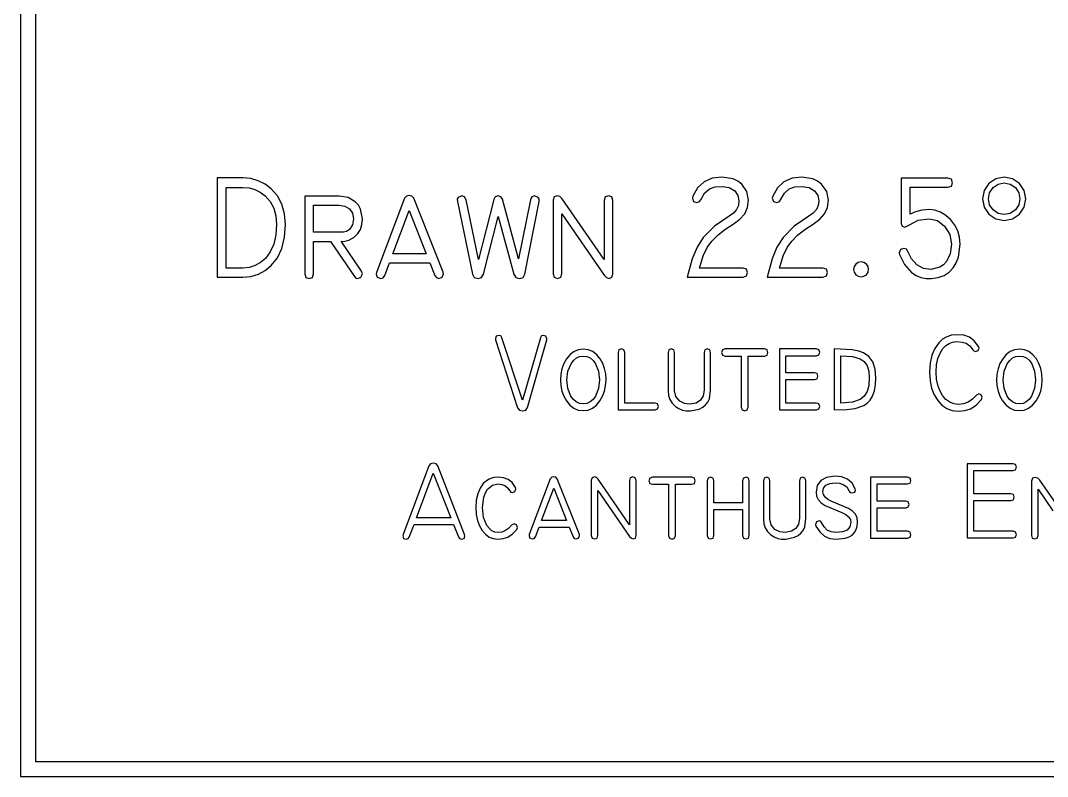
# Model space of a CAD drawing. Extents: x -1563 to 1637, y -685 to 815.
# Drawn here: x -1563 to -783, y -685 to -110 of the extents above; entities that cross this region are included whole.
import ezdxf

# ---------------------------------------------------------------- set-up
doc = ezdxf.new("R2010")
doc.units = 0
doc.header["$MEASUREMENT"] = 0
doc.layers.get('0').update_dxf_attribs({"linetype": 'CONTINUOUS'})

msp = doc.modelspace()

# ---------------------------------------------------------------- linework, layer by layer
at = {"color": 40}
for p, q in [((-1563.2, 815.2), (-1563.2, -684.8)), ((-1551.83, 803.84), (-1551.83, -673.43)), ((-1551.83, -673.43), (-74.56, -673.43)), ((-1563.2, -684.8), (-63.2, -684.8))]:
    msp.add_line(p, q, dxfattribs=at)
at = {"color": 22}
for p, q in [((-1394.26, -229.79), (-1413.61, -229.79)), ((-1413.61, -229.79), (-1413.61, -305.13)), ((-1388.19, -230.3), (-1394.26, -229.79)), ((-1382.56, -231.85), (-1388.19, -230.3)), ((-1377.35, -234.42), (-1382.56, -231.85)), ((-1043.57, -232.78), (-1048.45, -237.34)), ((-1037.44, -230.05), (-1043.57, -232.78)), ((-1030.05, -229.14), (-1037.44, -230.05)), ((-1021.54, -230.47), (-1030.05, -229.14)), ((-1018, -232.14), (-1021.54, -230.47)), ((-1014.93, -234.48), (-1018, -232.14)), ((-982.84, -232.78), (-987.72, -237.34)), ((-976.71, -230.05), (-982.84, -232.78)), ((-969.32, -229.14), (-976.71, -230.05)), ((-960.82, -230.47), (-969.32, -229.14)), ((-957.27, -232.14), (-960.82, -230.47)), ((-954.2, -234.48), (-957.27, -232.14)), ((-858.21, -229.9), (-893.67, -229.9)), ((-893.67, -229.9), (-893.67, -264.3)), ((-855.54, -230.76), (-858.21, -229.9)), ((-854.65, -233.35), (-855.54, -230.76)), ((-855.54, -235.93), (-854.65, -233.35)), ((-827.02, -233.98), (-830.65, -239.3)), ((-821.7, -230.35), (-827.02, -233.98)), ((-815.4, -229.14), (-821.7, -230.35)), ((-820.03, -234.47), (-815.4, -233.59)), ((-809.1, -230.35), (-815.4, -229.14)), ((-815.4, -233.59), (-810.77, -234.47)), ((-803.78, -233.98), (-809.1, -230.35)), ((-800.15, -239.3), (-803.78, -233.98)), ((-1406.82, -298.23), (-1406.82, -236.91)), ((-1406.82, -236.91), (-1394.26, -236.91)), ((-1394.26, -236.91), (-1389.48, -237.32)), ((-1389.48, -237.32), (-1385.03, -238.55)), ((-1385.03, -238.55), (-1380.92, -240.6)), ((-1380.92, -240.6), (-1377.14, -243.47)), ((-1372.58, -238.02), (-1377.35, -234.42)), ((-1367.86, -243.39), (-1372.58, -238.02)), ((-1048.45, -237.34), (-1052.08, -243.72)), ((-1046.07, -246.39), (-1043.2, -241.29)), ((-1043.2, -241.29), (-1039.5, -238.04)), ((-1039.5, -238.04), (-1035.25, -236.62)), ((-1035.25, -236.62), (-1029.6, -236.14)), ((-1029.6, -236.14), (-1024.37, -236.98)), ((-1024.37, -236.98), (-1020.26, -239.48)), ((-1020.26, -239.48), (-1017.84, -243.04)), ((-1011, -239.99), (-1014.93, -234.48)), ((-1009.7, -246.72), (-1011, -239.99)), ((-987.72, -237.34), (-991.35, -243.72)), ((-985.34, -246.39), (-982.48, -241.29)), ((-982.48, -241.29), (-978.78, -238.04)), ((-978.78, -238.04), (-974.52, -236.62)), ((-974.52, -236.62), (-968.87, -236.14)), ((-968.87, -236.14), (-963.65, -236.98)), ((-963.65, -236.98), (-959.53, -239.48)), ((-959.53, -239.48), (-957.11, -243.04)), ((-950.28, -239.99), (-954.2, -234.48)), ((-948.97, -246.72), (-950.28, -239.99)), ((-886.88, -257.29), (-886.88, -236.8)), ((-886.88, -236.8), (-858.2, -236.8)), ((-858.2, -236.8), (-855.54, -235.93)), ((-830.65, -239.3), (-831.86, -245.6)), ((-827.41, -245.6), (-826.53, -240.97)), ((-826.53, -240.97), (-823.9, -237.09)), ((-823.9, -237.09), (-820.03, -234.47)), ((-810.77, -234.47), (-806.9, -237.09)), ((-806.9, -237.09), (-804.27, -240.97)), ((-804.27, -240.97), (-803.4, -245.6)), ((-798.94, -245.6), (-800.15, -239.3)), ((-1377.14, -243.47), (-1373.39, -247.79)), ((-1373.39, -247.79), (-1370.72, -252.85)), ((-1364.49, -249.71), (-1367.86, -243.39)), ((-1362.46, -256.97), (-1364.49, -249.71)), ((-1320.92, -243.59), (-1347.07, -243.59)), ((-1347.07, -243.59), (-1347.07, -302.66)), ((-1314.19, -244.67), (-1320.92, -243.59)), ((-1308.68, -247.93), (-1314.19, -244.67)), ((-1306.35, -250.53), (-1308.68, -247.93)), ((-1271.28, -245.17), (-1292.64, -301.57)), ((-1269.67, -243.57), (-1271.28, -245.17)), ((-1267.72, -243.04), (-1269.67, -243.57)), ((-1265.77, -243.57), (-1267.72, -243.04)), ((-1264.16, -245.16), (-1265.77, -243.57)), ((-1241.8, -301.46), (-1264.16, -245.16)), ((-1230.48, -244.65), (-1231.17, -246.01)), ((-1231.17, -246.01), (-1231.1, -247.72)), ((-1231.1, -247.72), (-1219.64, -302.9)), ((-1227.75, -243.48), (-1230.48, -244.65)), ((-1225.61, -244.18), (-1227.75, -243.48)), ((-1224.52, -246.28), (-1225.61, -244.18)), ((-1215.08, -291.76), (-1224.52, -246.28)), ((-1203.51, -246.17), (-1215.08, -291.76)), ((-1202.31, -244.15), (-1203.51, -246.17)), ((-1200.06, -243.48), (-1202.31, -244.15)), ((-1197.98, -244.06), (-1200.06, -243.48)), ((-1196.84, -245.82), (-1197.98, -244.06)), ((-1184.51, -291.36), (-1196.84, -245.82)), ((-1175.6, -246.28), (-1184.51, -291.36)), ((-1179.7, -303.01), (-1168.91, -247.72)), ((-1174.52, -244.18), (-1175.6, -246.28)), ((-1172.37, -243.48), (-1174.52, -244.18)), ((-1169.64, -244.63), (-1172.37, -243.48)), ((-1168.93, -245.97), (-1169.64, -244.63)), ((-1168.91, -247.72), (-1168.93, -245.97)), ((-1157.53, -244.09), (-1158.31, -246.59)), ((-1158.31, -246.59), (-1158.31, -302.56)), ((-1155.2, -243.26), (-1157.53, -244.09)), ((-1153.14, -243.84), (-1155.2, -243.26)), ((-1151.42, -245.6), (-1153.14, -243.84)), ((-1119.58, -291.67), (-1151.42, -245.6)), ((-1118.75, -244.15), (-1119.58, -246.84)), ((-1119.58, -246.84), (-1119.58, -291.67)), ((-1116.24, -243.26), (-1118.75, -244.15)), ((-1113.74, -244.15), (-1116.24, -243.26)), ((-1112.9, -246.83), (-1113.74, -244.15)), ((-1112.9, -302.65), (-1112.9, -246.83)), ((-1052.08, -243.72), (-1052.41, -245.16)), ((-1052.41, -245.16), (-1051.55, -247.67)), ((-1051.55, -247.67), (-1048.96, -248.5)), ((-1048.96, -248.5), (-1047.24, -247.97)), ((-1047.24, -247.97), (-1046.07, -246.39)), ((-1017.84, -243.04), (-1017.03, -247.27)), ((-1017.03, -247.27), (-1017.5, -250.75)), ((-1010.43, -252.15), (-1009.7, -246.72)), ((-991.35, -243.72), (-991.68, -245.16)), ((-991.68, -245.16), (-990.82, -247.67)), ((-990.82, -247.67), (-988.23, -248.5)), ((-988.23, -248.5), (-986.51, -247.97)), ((-986.51, -247.97), (-985.34, -246.39)), ((-957.11, -243.04), (-956.3, -247.27)), ((-956.3, -247.27), (-956.78, -250.75)), ((-949.7, -252.15), (-948.97, -246.72)), ((-831.86, -245.6), (-830.65, -251.89)), ((-826.53, -250.22), (-827.41, -245.6)), ((-803.4, -245.6), (-804.27, -250.22)), ((-800.14, -251.89), (-798.94, -245.6)), ((-1370.72, -252.85), (-1369.11, -258.64)), ((-1361.79, -265.18), (-1362.46, -256.97)), ((-1340.39, -271.07), (-1340.39, -250.48)), ((-1340.39, -250.48), (-1320.92, -250.48)), ((-1320.92, -250.48), (-1316.71, -251.15)), ((-1316.71, -251.15), (-1313.19, -253.16)), ((-1313.19, -253.16), (-1310.82, -256.41)), ((-1310.82, -256.41), (-1310.02, -260.83)), ((-1304.68, -253.55), (-1306.35, -250.53)), ((-1303.34, -260.83), (-1304.68, -253.55)), ((-1280.18, -287.53), (-1267.65, -254.46)), ((-1267.65, -254.46), (-1254.75, -287.53)), ((-1151.63, -302.56), (-1151.63, -257.05)), ((-1151.63, -257.05), (-1119.48, -303.56)), ((-1021.29, -256.53), (-1024.6, -258.84)), ((-1018.92, -253.84), (-1021.29, -256.53)), ((-1017.5, -250.75), (-1018.92, -253.84)), ((-1016.27, -261.22), (-1012.62, -256.98)), ((-1012.62, -256.98), (-1010.43, -252.15)), ((-960.56, -256.53), (-963.87, -258.84)), ((-958.19, -253.84), (-960.56, -256.53)), ((-956.78, -250.75), (-958.19, -253.84)), ((-955.54, -261.22), (-951.89, -256.98)), ((-951.89, -256.98), (-949.7, -252.15)), ((-882.77, -255.41), (-886.88, -257.29)), ((-878.1, -254.24), (-882.77, -255.41)), ((-872.54, -253.85), (-878.1, -254.24)), ((-868.05, -254.34), (-872.54, -253.85)), ((-863.81, -255.78), (-868.05, -254.34)), ((-859.83, -258.2), (-863.81, -255.78)), ((-830.65, -251.89), (-827.02, -257.22)), ((-827.02, -257.22), (-821.7, -260.85)), ((-823.9, -254.1), (-826.53, -250.22)), ((-820.03, -256.73), (-823.9, -254.1)), ((-815.4, -257.6), (-820.03, -256.73)), ((-810.77, -256.73), (-815.4, -257.6)), ((-806.9, -254.1), (-810.77, -256.73)), ((-809.03, -260.85), (-803.72, -257.22)), ((-804.27, -250.22), (-806.9, -254.1)), ((-803.72, -257.22), (-800.14, -251.89)), ((-1369.11, -258.64), (-1368.58, -265.18)), ((-1368.58, -265.18), (-1369.11, -273.13)), ((-1362.46, -274.85), (-1361.79, -265.18)), ((-1310.02, -260.83), (-1310.8, -265.48)), ((-1304.87, -268.93), (-1303.72, -265.17)), ((-1303.72, -265.17), (-1303.34, -260.83)), ((-1211.21, -303.01), (-1200.08, -259.16)), ((-1200.08, -259.16), (-1188.15, -303.01)), ((-1024.6, -258.84), (-1035.72, -266.38)), ((-1027.74, -268.89), (-1021.38, -264.85)), ((-1021.38, -264.85), (-1016.27, -261.22)), ((-963.87, -258.84), (-974.99, -266.38)), ((-967.02, -268.89), (-960.65, -264.85)), ((-960.65, -264.85), (-955.54, -261.22)), ((-893.67, -264.3), (-893.01, -266.47)), ((-891.01, -267.19), (-887.45, -265.3)), ((-887.45, -265.3), (-880.83, -261.89)), ((-880.83, -261.89), (-872.55, -260.75)), ((-872.55, -260.75), (-866.19, -262.18)), ((-866.19, -262.18), (-860.66, -266.47)), ((-856.09, -261.58), (-859.83, -258.2)), ((-852.93, -265.63), (-856.09, -261.58)), ((-821.7, -260.85), (-815.4, -262.05)), ((-815.4, -262.05), (-809.03, -260.85)), ((-1369.11, -273.13), (-1370.69, -280.06)), ((-1317.59, -271.07), (-1340.39, -271.07)), ((-1315.42, -270.54), (-1317.59, -271.07)), ((-1313.14, -268.96), (-1315.42, -270.54)), ((-1310.8, -265.48), (-1313.14, -268.96)), ((-1309.45, -274.74), (-1306.78, -272.12)), ((-1306.78, -272.12), (-1304.87, -268.93)), ((-1035.72, -266.38), (-1044.18, -274.98)), ((-1037.64, -277.79), (-1033.17, -273.2)), ((-1033.17, -273.2), (-1027.74, -268.89)), ((-974.99, -266.38), (-983.45, -274.98)), ((-976.92, -277.79), (-972.44, -273.2)), ((-972.44, -273.2), (-967.02, -268.89)), ((-893.01, -266.47), (-891.01, -267.19)), ((-860.66, -266.47), (-856.82, -272.71)), ((-856.82, -272.71), (-855.54, -279.98)), ((-850.67, -270.04), (-852.93, -265.63)), ((-849.31, -274.83), (-850.67, -270.04)), ((-1370.69, -280.06), (-1373.33, -285.98)), ((-1364.49, -283.29), (-1362.46, -274.85)), ((-1340.39, -302.67), (-1340.39, -277.97)), ((-1340.39, -277.97), (-1327.6, -277.97)), ((-1327.6, -277.97), (-1309.36, -304.77)), ((-1304.01, -300.67), (-1319.34, -277.95)), ((-1319.34, -277.95), (-1317.56, -277.97)), ((-1317.56, -277.97), (-1313.53, -277.16)), ((-1313.53, -277.16), (-1309.45, -274.74)), ((-1044.18, -274.98), (-1048.93, -282.49)), ((-1041.17, -282.65), (-1037.64, -277.79)), ((-983.45, -274.98), (-988.2, -282.49)), ((-980.45, -282.65), (-976.92, -277.79)), ((-855.54, -279.98), (-856.46, -287.34)), ((-850.17, -289.98), (-848.86, -279.98)), ((-848.86, -279.98), (-849.31, -274.83)), ((-1373.33, -285.98), (-1377.03, -290.88)), ((-1367.86, -290.49), (-1364.49, -283.29)), ((-1254.75, -287.53), (-1280.18, -287.53)), ((-1048.93, -282.49), (-1052.52, -291.22)), ((-1044.15, -289.05), (-1041.17, -282.65)), ((-988.2, -282.49), (-991.79, -291.22)), ((-983.42, -289.05), (-980.45, -282.65)), ((-894.25, -284.16), (-895.14, -286.66)), ((-895.14, -286.66), (-894.92, -287.99)), ((-894.92, -287.99), (-891.14, -295.66)), ((-891.58, -283.32), (-894.25, -284.16)), ((-889.72, -283.91), (-891.58, -283.32)), ((-888.58, -285.66), (-889.72, -283.91)), ((-885.74, -291.35), (-888.58, -285.66)), ((-856.46, -287.34), (-859.21, -293.2)), ((-1384.81, -296.39), (-1389.28, -297.77)), ((-1380.72, -294.1), (-1384.81, -296.39)), ((-1377.03, -290.88), (-1380.72, -294.1)), ((-1377.26, -300.25), (-1372.58, -296.45)), ((-1372.58, -296.45), (-1367.86, -290.49)), ((-1286.3, -304.01), (-1282.63, -294.32)), ((-1282.63, -294.32), (-1252.06, -294.32)), ((-1252.06, -294.32), (-1248.14, -303.88)), ((-1052.52, -291.22), (-1056.3, -305.13)), ((-1047.07, -298.23), (-1044.15, -289.05)), ((-991.79, -291.22), (-995.58, -305.13)), ((-986.34, -298.23), (-983.42, -289.05)), ((-928.24, -295.23), (-929.45, -297.07)), ((-926.41, -293.98), (-928.24, -295.23)), ((-924.17, -293.56), (-926.41, -293.98)), ((-922, -293.98), (-924.17, -293.56)), ((-920.17, -295.23), (-922, -293.98)), ((-918.91, -297.07), (-920.17, -295.23)), ((-891.14, -295.66), (-885.8, -301.55)), ((-881.9, -295.76), (-885.74, -291.35)), ((-876.82, -298.73), (-881.9, -295.76)), ((-861.5, -295.72), (-864.25, -297.59)), ((-859.21, -293.2), (-861.5, -295.72)), ((-854.09, -297.99), (-851.8, -294.23)), ((-851.8, -294.23), (-850.17, -289.98)), ((-1394.15, -298.23), (-1406.82, -298.23)), ((-1389.28, -297.77), (-1394.15, -298.23)), ((-1388.05, -304.59), (-1382.42, -302.96)), ((-1382.42, -302.96), (-1377.26, -300.25)), ((-1347.07, -302.66), (-1346.23, -305.33)), ((-1341.22, -305.33), (-1340.39, -302.67)), ((-1304.4, -305.16), (-1303.34, -302.67)), ((-1303.34, -302.67), (-1304.01, -300.67)), ((-1292.64, -301.57), (-1292.86, -302.86)), ((-1292.86, -302.86), (-1292, -305.3)), ((-1287.52, -305.58), (-1286.3, -304.01)), ((-1248.14, -303.88), (-1247, -305.55)), ((-1242.69, -305.17), (-1241.58, -302.78)), ((-1241.58, -302.78), (-1241.8, -301.46)), ((-1219.64, -302.9), (-1218.25, -305.39)), ((-1212.65, -305.41), (-1211.21, -303.01)), ((-1188.15, -303.01), (-1186.6, -305.41)), ((-1181.04, -305.41), (-1179.7, -303.01)), ((-1158.31, -302.56), (-1157.48, -305.22)), ((-1152.47, -305.22), (-1151.63, -302.56)), ((-1119.48, -303.56), (-1117.64, -305.47)), ((-1113.6, -305.24), (-1112.9, -302.65)), ((-1013.92, -298.23), (-1047.07, -298.23)), ((-1011.33, -299.09), (-1013.92, -298.23)), ((-1013.92, -305.13), (-1011.33, -304.27)), ((-1010.47, -301.68), (-1011.33, -299.09)), ((-1011.33, -304.27), (-1010.47, -301.68)), ((-953.19, -298.23), (-986.34, -298.23)), ((-950.6, -299.09), (-953.19, -298.23)), ((-953.19, -305.13), (-950.6, -304.27)), ((-949.74, -301.68), (-950.6, -299.09)), ((-950.6, -304.27), (-949.74, -301.68)), ((-929.45, -297.07), (-929.85, -299.24)), ((-929.85, -299.24), (-929.45, -301.48)), ((-929.45, -301.48), (-928.24, -303.3)), ((-928.24, -303.3), (-926.41, -304.51)), ((-922, -304.51), (-920.17, -303.3)), ((-920.17, -303.3), (-918.91, -301.48)), ((-918.5, -299.24), (-918.91, -297.07)), ((-918.91, -301.48), (-918.5, -299.24)), ((-885.8, -301.55), (-882.35, -303.89)), ((-882.35, -303.89), (-878.68, -305.46)), ((-871.11, -299.43), (-876.82, -298.73)), ((-864.25, -297.59), (-871.11, -299.43)), ((-865.58, -305.51), (-861.13, -303.85)), ((-861.13, -303.85), (-857.3, -301.34)), ((-857.3, -301.34), (-854.09, -297.99)), ((-1413.61, -305.13), (-1394.15, -305.13)), ((-1394.15, -305.13), (-1388.05, -304.59)), ((-1346.23, -305.33), (-1343.73, -306.22)), ((-1343.73, -306.22), (-1341.22, -305.33)), ((-1309.36, -304.77), (-1308.22, -305.85)), ((-1308.22, -305.85), (-1306.8, -306.22)), ((-1306.8, -306.22), (-1304.4, -305.16)), ((-1292, -305.3), (-1289.41, -306.11)), ((-1289.41, -306.11), (-1287.52, -305.58)), ((-1247, -305.55), (-1245.14, -306.11)), ((-1245.14, -306.11), (-1242.69, -305.17)), ((-1218.25, -305.39), (-1215.42, -306.22)), ((-1215.42, -306.22), (-1212.65, -305.41)), ((-1186.6, -305.41), (-1183.7, -306.22)), ((-1183.7, -306.22), (-1181.04, -305.41)), ((-1157.48, -305.22), (-1154.97, -306.11)), ((-1154.97, -306.11), (-1152.47, -305.22)), ((-1117.64, -305.47), (-1115.69, -306.11)), ((-1115.69, -306.11), (-1113.6, -305.24)), ((-1056.3, -305.13), (-1013.92, -305.13)), ((-995.58, -305.13), (-953.19, -305.13)), ((-926.41, -304.51), (-924.17, -304.91)), ((-924.17, -304.91), (-922, -304.51)), ((-878.68, -305.46), (-874.78, -306.28)), ((-874.78, -306.28), (-870.67, -306.32)), ((-870.67, -306.32), (-865.58, -305.51))]:
    msp.add_line(p, q, dxfattribs=at)
at = {"color": 95}
for p, q in [((-1201.52, -350.07), (-1202.17, -351.89)), ((-1199.59, -349.46), (-1201.52, -350.07)), ((-1198.13, -349.9), (-1199.59, -349.46)), ((-1197.25, -351.23), (-1198.13, -349.9)), ((-1181.59, -398.64), (-1197.25, -351.23)), ((-1167.95, -351.23), (-1181.59, -398.64)), ((-1167.14, -349.9), (-1167.95, -351.23)), ((-1165.7, -349.46), (-1167.14, -349.9)), ((-1163.87, -350.17), (-1165.7, -349.46)), ((-1163.04, -351.97), (-1163.87, -350.17)), ((-858.96, -350.51), (-862.2, -352.44)), ((-855.44, -349.35), (-858.96, -350.51)), ((-851.62, -348.97), (-855.44, -349.35)), ((-845.99, -349.41), (-851.62, -348.97)), ((-841.78, -350.72), (-845.99, -349.41)), ((-838.11, -353.5), (-841.78, -350.72)), ((-1202.17, -351.89), (-1202, -352.81)), ((-1202, -352.81), (-1185.32, -404.44)), ((-1177.89, -404.38), (-1163.13, -352.73)), ((-1163.13, -352.73), (-1163.04, -351.97)), ((-865.14, -355.14), (-868.2, -359.42)), ((-862.2, -352.44), (-865.14, -355.14)), ((-861.97, -359.4), (-859.75, -357.13)), ((-859.75, -357.13), (-857.29, -355.52)), ((-857.29, -355.52), (-854.58, -354.55)), ((-854.58, -354.55), (-851.62, -354.22)), ((-851.62, -354.22), (-847.47, -354.52)), ((-847.47, -354.52), (-844.36, -355.39)), ((-844.36, -355.39), (-841.59, -357.33)), ((-841.59, -357.33), (-839.27, -360.32)), ((-834.94, -357.82), (-838.11, -353.5)), ((-834.52, -359.15), (-834.94, -357.82)), ((-1145.42, -364.1), (-1148.12, -367.31)), ((-1142.41, -361.8), (-1145.42, -364.1)), ((-1142.81, -368.47), (-1140.63, -366.62)), ((-1139.08, -360.43), (-1142.41, -361.8)), ((-1140.63, -366.62), (-1138.18, -365.51)), ((-1135.44, -359.97), (-1139.08, -360.43)), ((-1138.18, -365.51), (-1135.44, -365.14)), ((-1131.6, -360.43), (-1135.44, -359.97)), ((-1135.44, -365.14), (-1132.57, -365.51)), ((-1132.57, -365.51), (-1130.04, -366.62)), ((-1128.16, -361.82), (-1131.6, -360.43)), ((-1130.04, -366.62), (-1127.86, -368.47)), ((-1125.13, -364.14), (-1128.16, -361.82)), ((-1122.51, -367.39), (-1125.13, -364.14)), ((-1108.29, -360.39), (-1108.92, -362.39)), ((-1108.92, -362.39), (-1108.92, -406.04)), ((-1106.41, -359.72), (-1108.29, -360.39)), ((-1104.54, -360.39), (-1106.41, -359.72)), ((-1103.91, -362.39), (-1104.54, -360.39)), ((-1103.91, -400.87), (-1103.91, -362.39)), ((-1070.33, -360.39), (-1070.95, -362.39)), ((-1070.95, -362.39), (-1070.95, -391.51)), ((-1068.45, -359.72), (-1070.33, -360.39)), ((-1066.57, -360.39), (-1068.45, -359.72)), ((-1065.94, -362.39), (-1066.57, -360.39)), ((-1065.94, -391.5), (-1065.94, -362.39)), ((-1042.95, -360.39), (-1043.58, -362.39)), ((-1043.58, -362.39), (-1043.58, -391.09)), ((-1041.07, -359.72), (-1042.95, -360.39)), ((-1039.19, -360.39), (-1041.07, -359.72)), ((-1038.56, -362.39), (-1039.19, -360.39)), ((-1038.56, -391.09), (-1038.56, -362.39)), ((-1029.59, -360.47), (-1030.25, -362.47)), ((-1030.25, -362.47), (-1029.59, -364.47)), ((-1027.58, -359.8), (-1029.59, -360.47)), ((-1029.59, -364.47), (-1027.58, -365.14)), ((-997.69, -359.8), (-1027.58, -359.8)), ((-1027.58, -365.14), (-1015.3, -365.14)), ((-1015.3, -365.14), (-1015.3, -404.1)), ((-1010.05, -404.1), (-1010.05, -365.14)), ((-1010.05, -365.14), (-997.69, -365.14)), ((-995.68, -360.47), (-997.69, -359.8)), ((-997.69, -365.14), (-995.68, -364.47)), ((-995.01, -362.47), (-995.68, -360.47)), ((-995.68, -364.47), (-995.01, -362.47)), ((-958.18, -359.8), (-986.3, -359.8)), ((-986.3, -359.8), (-986.3, -406.04)), ((-981.29, -377.85), (-981.29, -364.9)), ((-981.29, -364.9), (-958.18, -364.9)), ((-956.24, -360.43), (-958.18, -359.8)), ((-958.18, -364.9), (-956.24, -364.25)), ((-955.59, -362.31), (-956.24, -360.43)), ((-956.24, -364.25), (-955.59, -362.31)), ((-930.92, -360.51), (-944.78, -359.8)), ((-944.78, -359.8), (-944.78, -406.04)), ((-939.69, -400.87), (-939.69, -364.91)), ((-939.69, -364.91), (-930.67, -365.47)), ((-925.97, -361.4), (-930.92, -360.51)), ((-930.67, -365.47), (-924.77, -367.16)), ((-922.35, -362.64), (-925.97, -361.4)), ((-918.26, -365.53), (-922.35, -362.64)), ((-915.34, -369.67), (-918.26, -365.53)), ((-870.39, -364.58), (-871.71, -370.61)), ((-868.2, -359.42), (-870.39, -364.58)), ((-865.78, -367.06), (-864.19, -362.88)), ((-864.19, -362.88), (-861.97, -359.4)), ((-839.27, -360.32), (-838.38, -361.32)), ((-838.38, -361.32), (-837.19, -361.66)), ((-837.19, -361.66), (-835.31, -360.91)), ((-835.31, -360.91), (-834.52, -359.15)), ((-813.85, -364.1), (-816.55, -367.31)), ((-810.84, -361.8), (-813.85, -364.1)), ((-811.23, -368.47), (-809.06, -366.62)), ((-807.51, -360.43), (-810.84, -361.8)), ((-809.06, -366.62), (-806.61, -365.51)), ((-803.87, -359.97), (-807.51, -360.43)), ((-806.61, -365.51), (-803.87, -365.14)), ((-800.03, -360.43), (-803.87, -359.97)), ((-803.87, -365.14), (-801, -365.51)), ((-801, -365.51), (-798.47, -366.62)), ((-796.59, -361.82), (-800.03, -360.43)), ((-798.47, -366.62), (-796.28, -368.47)), ((-793.56, -364.14), (-796.59, -361.82)), ((-790.94, -367.39), (-793.56, -364.14)), ((-1150.17, -370.9), (-1151.63, -374.76)), ((-1148.12, -367.31), (-1150.17, -370.9)), ((-1147.01, -376.7), (-1144.7, -371.07)), ((-1144.7, -371.07), (-1142.81, -368.47)), ((-1127.86, -368.47), (-1126.02, -371.07)), ((-1126.02, -371.07), (-1123.83, -376.61)), ((-1120.57, -370.89), (-1122.51, -367.39)), ((-1119.19, -374.69), (-1120.57, -370.89)), ((-1118.36, -378.81), (-1119.19, -374.69)), ((-924.77, -367.16), (-921.78, -369.42)), ((-921.78, -369.42), (-919.65, -372.61)), ((-919.65, -372.61), (-918.36, -376.72)), ((-913.59, -375.08), (-915.34, -369.67)), ((-871.71, -370.61), (-872.15, -377.51)), ((-867.05, -377.51), (-866.74, -371.93)), ((-866.74, -371.93), (-865.78, -367.06)), ((-818.6, -370.9), (-820.06, -374.76)), ((-816.55, -367.31), (-818.6, -370.9)), ((-815.44, -376.7), (-813.13, -371.07)), ((-813.13, -371.07), (-811.23, -368.47)), ((-796.28, -368.47), (-794.44, -371.07)), ((-794.44, -371.07), (-792.25, -376.61)), ((-789, -370.89), (-790.94, -367.39)), ((-787.62, -374.69), (-789, -370.89)), ((-786.79, -378.81), (-787.62, -374.69)), ((-1152.5, -378.87), (-1152.8, -383.25)), ((-1151.63, -374.76), (-1152.5, -378.87)), ((-1147.79, -383.25), (-1147.01, -376.7)), ((-1123.83, -376.61), (-1123.1, -383.25)), ((-1118.09, -383.25), (-1118.36, -378.81)), ((-959.51, -377.85), (-981.29, -377.85)), ((-957.64, -378.5), (-959.51, -377.85)), ((-959.51, -383.03), (-957.64, -382.38)), ((-957.01, -380.44), (-957.64, -378.5)), ((-957.64, -382.38), (-957.01, -380.44)), ((-917.94, -381.76), (-918.37, -387.46)), ((-918.36, -376.72), (-917.94, -381.76)), ((-913.01, -381.75), (-913.59, -375.08)), ((-913.28, -387.08), (-913.01, -381.75)), ((-872.15, -377.51), (-871.76, -383.9)), ((-866.75, -382.65), (-867.05, -377.51)), ((-820.93, -378.87), (-821.22, -383.25)), ((-820.06, -374.76), (-820.93, -378.87)), ((-816.21, -383.25), (-815.44, -376.7)), ((-792.25, -376.61), (-791.52, -383.25)), ((-786.51, -383.25), (-786.79, -378.81)), ((-1152.8, -383.25), (-1152.51, -387.65)), ((-1152.51, -387.65), (-1151.65, -391.78)), ((-1147.03, -389.92), (-1147.79, -383.25)), ((-1144.78, -395.6), (-1147.03, -389.92)), ((-1123.85, -389.92), (-1126.1, -395.6)), ((-1123.1, -383.25), (-1123.85, -389.92)), ((-1119.23, -391.84), (-1118.37, -387.69)), ((-1118.37, -387.69), (-1118.09, -383.25)), ((-981.29, -400.87), (-981.29, -383.03)), ((-981.29, -383.03), (-959.51, -383.03)), ((-918.37, -387.46), (-919.67, -392.11)), ((-914.09, -391.69), (-913.28, -387.08)), ((-871.76, -383.9), (-870.6, -389.62)), ((-870.6, -389.62), (-868.67, -394.66)), ((-865.86, -387.3), (-866.75, -382.65)), ((-864.36, -391.46), (-865.86, -387.3)), ((-821.22, -383.25), (-820.94, -387.65)), ((-820.94, -387.65), (-820.08, -391.78)), ((-815.46, -389.92), (-816.21, -383.25)), ((-813.21, -395.6), (-815.46, -389.92)), ((-792.28, -389.92), (-794.53, -395.6)), ((-791.52, -383.25), (-792.28, -389.92)), ((-787.66, -391.84), (-786.8, -387.69)), ((-786.8, -387.69), (-786.51, -383.25)), ((-1151.65, -391.78), (-1150.21, -395.62)), ((-1150.21, -395.62), (-1148.21, -399.18)), ((-1142.92, -398.19), (-1144.78, -395.6)), ((-1126.1, -395.6), (-1127.97, -398.19)), ((-1122.68, -399.27), (-1120.67, -395.7)), ((-1120.67, -395.7), (-1119.23, -391.84)), ((-1070.95, -391.51), (-1070.6, -395.1)), ((-1070.6, -395.1), (-1069.55, -398.29)), ((-1064.98, -396.03), (-1065.94, -391.5)), ((-1062.1, -399.43), (-1064.98, -396.03)), ((-1044.24, -395.54), (-1046.25, -398.8)), ((-1043.58, -391.09), (-1044.24, -395.54)), ((-1040.72, -400.19), (-1039.52, -397.58)), ((-1039.52, -397.58), (-1038.56, -391.09)), ((-921.83, -395.72), (-924.86, -398.28)), ((-919.67, -392.11), (-921.83, -395.72)), ((-917.34, -398.78), (-915.45, -395.59)), ((-915.45, -395.59), (-914.09, -391.69)), ((-868.67, -394.66), (-865.97, -399.05)), ((-862.26, -395.12), (-864.36, -391.46)), ((-859.71, -398.12), (-862.26, -395.12)), ((-856.85, -400.26), (-859.71, -398.12)), ((-839.49, -397.93), (-842.8, -400.17)), ((-836.44, -394.78), (-839.49, -397.93)), ((-836.77, -402.44), (-832.6, -398.12)), ((-834.6, -393.86), (-836.44, -394.78)), ((-832.81, -394.65), (-834.6, -393.86)), ((-832.02, -396.45), (-832.81, -394.65)), ((-832.6, -398.12), (-832.02, -396.45)), ((-820.08, -391.78), (-818.64, -395.62)), ((-818.64, -395.62), (-816.63, -399.18)), ((-811.34, -398.19), (-813.21, -395.6)), ((-794.53, -395.6), (-796.39, -398.19)), ((-791.1, -399.27), (-789.1, -395.7)), ((-789.1, -395.7), (-787.66, -391.84)), ((-1185.32, -404.44), (-1184, -406.25)), ((-1179.18, -406.24), (-1177.89, -404.38)), ((-1148.21, -399.18), (-1145.53, -402.47)), ((-1145.53, -402.47), (-1142.51, -404.82)), ((-1140.74, -400.04), (-1142.92, -398.19)), ((-1142.51, -404.82), (-1139.15, -406.23)), ((-1138.25, -401.15), (-1140.74, -400.04)), ((-1135.44, -401.52), (-1138.25, -401.15)), ((-1132.64, -401.15), (-1135.44, -401.52)), ((-1130.15, -400.04), (-1132.64, -401.15)), ((-1131.73, -406.23), (-1128.37, -404.84)), ((-1127.97, -398.19), (-1130.15, -400.04)), ((-1128.37, -404.84), (-1125.35, -402.52)), ((-1125.35, -402.52), (-1122.68, -399.27)), ((-1080.8, -400.87), (-1103.91, -400.87)), ((-1078.86, -401.52), (-1080.8, -400.87)), ((-1080.8, -406.04), (-1078.86, -405.4)), ((-1078.22, -403.46), (-1078.86, -401.52)), ((-1078.86, -405.4), (-1078.22, -403.46)), ((-1069.55, -398.29), (-1067.81, -401.07)), ((-1067.81, -401.07), (-1065.36, -403.44)), ((-1065.36, -403.44), (-1062.77, -405.12)), ((-1062.77, -405.12), (-1060, -406.25)), ((-1058.43, -401.31), (-1062.1, -399.43)), ((-1054.26, -401.77), (-1058.43, -401.31)), ((-1049.58, -400.88), (-1054.26, -401.77)), ((-1053.92, -406.86), (-1047.2, -405.47)), ((-1046.25, -398.8), (-1049.58, -400.88)), ((-1047.2, -405.47), (-1044.56, -404.13)), ((-1044.56, -404.13), (-1042.4, -402.37)), ((-1042.4, -402.37), (-1040.72, -400.19)), ((-1015.3, -404.1), (-1014.64, -406.17)), ((-1010.69, -406.17), (-1010.05, -404.1)), ((-958.18, -400.87), (-981.29, -400.87)), ((-956.24, -401.52), (-958.18, -400.87)), ((-958.18, -406.04), (-956.24, -405.4)), ((-955.59, -403.46), (-956.24, -401.52)), ((-956.24, -405.4), (-955.59, -403.46)), ((-944.78, -406.04), (-935.19, -405.81)), ((-930.69, -400.22), (-939.69, -400.87)), ((-935.19, -405.81), (-928.77, -405.13)), ((-924.86, -398.28), (-930.69, -400.22)), ((-928.77, -405.13), (-922.08, -402.79)), ((-922.08, -402.79), (-919.47, -400.99)), ((-919.47, -400.99), (-917.34, -398.78)), ((-865.97, -399.05), (-862.68, -402.59)), ((-862.68, -402.59), (-858.99, -405.12)), ((-858.99, -405.12), (-854.88, -406.64)), ((-853.68, -401.54), (-856.85, -400.26)), ((-850.2, -401.97), (-853.68, -401.54)), ((-846.37, -401.52), (-850.2, -401.97)), ((-842.8, -400.17), (-846.37, -401.52)), ((-845.22, -406.66), (-840.94, -405.22)), ((-840.94, -405.22), (-836.77, -402.44)), ((-816.63, -399.18), (-813.96, -402.47)), ((-813.96, -402.47), (-810.94, -404.82)), ((-809.16, -400.04), (-811.34, -398.19)), ((-810.94, -404.82), (-807.58, -406.23)), ((-806.67, -401.15), (-809.16, -400.04)), ((-803.87, -401.52), (-806.67, -401.15)), ((-801.06, -401.15), (-803.87, -401.52)), ((-798.57, -400.04), (-801.06, -401.15)), ((-800.16, -406.23), (-796.8, -404.84)), ((-796.39, -398.19), (-798.57, -400.04)), ((-796.8, -404.84), (-793.78, -402.52)), ((-793.78, -402.52), (-791.1, -399.27)), ((-1184, -406.25), (-1181.56, -406.86)), ((-1181.56, -406.86), (-1179.18, -406.24)), ((-1139.15, -406.23), (-1135.44, -406.69)), ((-1135.44, -406.69), (-1131.73, -406.23)), ((-1108.92, -406.04), (-1080.8, -406.04)), ((-1060, -406.25), (-1057.05, -406.83)), ((-1057.05, -406.83), (-1053.92, -406.86)), ((-1014.64, -406.17), (-1012.63, -406.86)), ((-1012.63, -406.86), (-1010.69, -406.17)), ((-986.3, -406.04), (-958.18, -406.04)), ((-854.88, -406.64), (-850.37, -407.14)), ((-850.37, -407.14), (-845.22, -406.66)), ((-807.58, -406.23), (-803.87, -406.69)), ((-803.87, -406.69), (-800.16, -406.23)), ((-1252.82, -448.67), (-1272.42, -500.9)), ((-1251.56, -447.04), (-1252.82, -448.67)), ((-1249.48, -446.5), (-1251.56, -447.04)), ((-1247.33, -447.04), (-1249.48, -446.5)), ((-1246.06, -448.67), (-1247.33, -447.04)), ((-1225.62, -500.9), (-1246.06, -448.67)), ((-808.65, -446.99), (-843.61, -446.99)), ((-843.61, -446.99), (-843.61, -503.49)), ((-838.52, -469.88), (-838.52, -452.24)), ((-838.52, -452.24), (-808.65, -452.24)), ((-806.71, -447.63), (-808.65, -446.99)), ((-808.65, -452.24), (-806.71, -451.57)), ((-806.06, -449.57), (-806.71, -447.63)), ((-806.71, -451.57), (-806.06, -449.57)), ((-1262.07, -488.05), (-1249.49, -454.09)), ((-1249.49, -454.09), (-1236.12, -488.05)), ((-1209.01, -460.02), (-1211.39, -462.17)), ((-1206.38, -458.48), (-1209.01, -460.02)), ((-1203.5, -457.56), (-1206.38, -458.48)), ((-1200.38, -457.25), (-1203.5, -457.56)), ((-1195.92, -457.68), (-1200.38, -457.25)), ((-1192.41, -458.96), (-1195.92, -457.68)), ((-1189.52, -461.33), (-1192.41, -458.96)), ((-1160.46, -458.52), (-1176.48, -500.82)), ((-1159.25, -457.32), (-1160.46, -458.52)), ((-1157.79, -456.93), (-1159.25, -457.32)), ((-1156.33, -457.32), (-1157.79, -456.93)), ((-1155.12, -458.51), (-1156.33, -457.32)), ((-1138.35, -500.73), (-1155.12, -458.51)), ((-1128.73, -457.71), (-1129.31, -459.58)), ((-1129.31, -459.58), (-1129.31, -501.56)), ((-1126.97, -457.09), (-1128.73, -457.71)), ((-1125.43, -457.53), (-1126.97, -457.09)), ((-1124.14, -458.84), (-1125.43, -457.53)), ((-1100.26, -493.4), (-1124.14, -458.84)), ((-1099.64, -457.76), (-1100.26, -459.77)), ((-1100.26, -459.77), (-1100.26, -493.4)), ((-1097.76, -457.09), (-1099.64, -457.76)), ((-1095.88, -457.76), (-1097.76, -457.09)), ((-1095.25, -459.77), (-1095.88, -457.76)), ((-1095.25, -501.63), (-1095.25, -459.77)), ((-1084.81, -458), (-1085.48, -460)), ((-1085.48, -460), (-1084.81, -462)), ((-1082.8, -457.33), (-1084.81, -458)), ((-1052.91, -457.33), (-1082.8, -457.33)), ((-1050.9, -458), (-1052.91, -457.33)), ((-1050.24, -460), (-1050.9, -458)), ((-1050.9, -462), (-1050.24, -460)), ((-1040.55, -457.92), (-1041.19, -459.92)), ((-1041.19, -459.92), (-1041.19, -501.55)), ((-1038.61, -457.25), (-1040.55, -457.92)), ((-1036.67, -457.92), (-1038.61, -457.25)), ((-1036.02, -459.93), (-1036.67, -457.92)), ((-1036.02, -476.72), (-1036.02, -459.93)), ((-1013.62, -457.92), (-1014.26, -459.93)), ((-1014.26, -459.93), (-1014.26, -476.72)), ((-1011.68, -457.25), (-1013.62, -457.92)), ((-1009.8, -457.92), (-1011.68, -457.25)), ((-1009.17, -459.92), (-1009.8, -457.92)), ((-1009.17, -501.55), (-1009.17, -459.92)), ((-997.87, -457.92), (-998.5, -459.92)), ((-998.5, -459.92), (-998.5, -489.04)), ((-995.99, -457.25), (-997.87, -457.92)), ((-994.11, -457.92), (-995.99, -457.25)), ((-993.49, -459.92), (-994.11, -457.92)), ((-993.49, -489.03), (-993.49, -459.92)), ((-970.5, -457.92), (-971.12, -459.92)), ((-971.12, -459.92), (-971.12, -488.62)), ((-968.62, -457.25), (-970.5, -457.92)), ((-966.74, -457.92), (-968.62, -457.25)), ((-966.11, -459.92), (-966.74, -457.92)), ((-966.11, -488.62), (-966.11, -459.92)), ((-954.88, -459.75), (-957.56, -463.46)), ((-950.42, -457.41), (-954.88, -459.75)), ((-944.18, -456.44), (-950.42, -457.41)), ((-938.99, -456.87), (-944.18, -456.44)), ((-934.46, -458.69), (-938.99, -456.87)), ((-930.88, -461.82), (-934.46, -458.69)), ((-888.9, -457.33), (-917.02, -457.33)), ((-917.02, -457.33), (-917.02, -503.57)), ((-886.96, -457.96), (-888.9, -457.33)), ((-886.32, -459.84), (-886.96, -457.96)), ((-886.96, -461.78), (-886.32, -459.84)), ((-793.99, -458.12), (-794.68, -460.25)), ((-794.68, -460.25), (-794.68, -501.55)), ((-791.9, -457.41), (-793.99, -458.12)), ((-789.9, -457.93), (-791.9, -457.41)), ((-788.28, -459.47), (-789.9, -457.93)), ((-775.71, -477.74), (-788.28, -459.47)), ((-1213.87, -465.63), (-1215.64, -469.81)), ((-1211.39, -462.17), (-1213.87, -465.63)), ((-1209.81, -469.11), (-1208.13, -466.43)), ((-1208.13, -466.43), (-1204.52, -463.43)), ((-1204.52, -463.43), (-1200.21, -462.43)), ((-1200.21, -462.43), (-1197.36, -462.74)), ((-1197.36, -462.74), (-1194.93, -463.7)), ((-1194.93, -463.7), (-1192.9, -465.29)), ((-1192.9, -465.29), (-1191.28, -467.53)), ((-1191.28, -467.53), (-1190.38, -468.53)), ((-1186.94, -465.02), (-1189.52, -461.33)), ((-1189.19, -468.86), (-1187.4, -468.11)), ((-1187.4, -468.11), (-1186.61, -466.36)), ((-1186.61, -466.36), (-1186.94, -465.02)), ((-1167.14, -490.29), (-1157.74, -465.49)), ((-1157.74, -465.49), (-1148.07, -490.29)), ((-1124.3, -501.57), (-1124.3, -467.43)), ((-1124.3, -467.43), (-1100.19, -502.32)), ((-1084.81, -462), (-1082.8, -462.67)), ((-1082.8, -462.67), (-1070.52, -462.67)), ((-1070.52, -462.67), (-1070.52, -501.63)), ((-1065.27, -501.63), (-1065.27, -462.67)), ((-1065.27, -462.67), (-1052.91, -462.67)), ((-1052.91, -462.67), (-1050.9, -462)), ((-957.56, -463.46), (-958.45, -468.54)), ((-953.28, -468.37), (-952.69, -465.54)), ((-952.85, -470.53), (-953.28, -468.37)), ((-952.69, -465.54), (-950.94, -463.45)), ((-950.94, -463.45), (-948.02, -462.11)), ((-948.02, -462.11), (-943.93, -461.53)), ((-943.93, -461.53), (-940.5, -461.81)), ((-940.5, -461.81), (-937.38, -462.99)), ((-937.38, -462.99), (-934.9, -464.94)), ((-934.9, -464.94), (-933.41, -467.53)), ((-933.41, -467.53), (-932.51, -468.84)), ((-928.57, -466.19), (-930.88, -461.82)), ((-929.05, -468.72), (-928.4, -467.03)), ((-928.4, -467.03), (-928.57, -466.19)), ((-912.01, -475.38), (-912.01, -462.43)), ((-912.01, -462.43), (-888.9, -462.43)), ((-888.9, -462.43), (-886.96, -461.78)), ((-789.59, -501.55), (-789.59, -466.36)), ((-789.59, -466.36), (-778.5, -482.88)), ((-1216.71, -474.72), (-1217.06, -480.36)), ((-1215.64, -469.81), (-1216.71, -474.72)), ((-1211.97, -480.36), (-1211.01, -472.33)), ((-1211.01, -472.33), (-1209.81, -469.11)), ((-1190.38, -468.53), (-1189.19, -468.86)), ((-958.45, -468.54), (-958.02, -471.59)), ((-958.02, -471.59), (-956.74, -474.34)), ((-956.74, -474.34), (-954.6, -476.77)), ((-951.57, -472.48), (-952.85, -470.53)), ((-949.43, -474.24), (-951.57, -472.48)), ((-946.44, -475.8), (-949.43, -474.24)), ((-933.68, -480.97), (-946.44, -475.8)), ((-932.51, -468.84), (-930.99, -469.28)), ((-930.99, -469.28), (-929.05, -468.72)), ((-890.24, -475.38), (-912.01, -475.38)), ((-888.36, -476.03), (-890.24, -475.38)), ((-887.74, -477.97), (-888.36, -476.03)), ((-810.4, -469.88), (-838.52, -469.88)), ((-838.52, -498.32), (-838.52, -475.05)), ((-838.52, -475.05), (-810.4, -475.05)), ((-808.4, -470.53), (-810.4, -469.88)), ((-810.4, -475.05), (-808.4, -474.41)), ((-807.73, -472.47), (-808.4, -470.53)), ((-808.4, -474.41), (-807.73, -472.47)), ((-1217.06, -480.36), (-1216.77, -485.55)), ((-1211.12, -487.94), (-1211.97, -480.36)), ((-1014.26, -476.72), (-1036.02, -476.72)), ((-1036.02, -501.56), (-1036.02, -481.9)), ((-1036.02, -481.9), (-1014.26, -481.9)), ((-1014.26, -481.9), (-1014.26, -501.56)), ((-954.6, -476.77), (-951.61, -478.89)), ((-951.61, -478.89), (-938.77, -484.14)), ((-930.69, -483.07), (-933.68, -480.97)), ((-928.55, -485.5), (-930.69, -483.07)), ((-912.01, -498.4), (-912.01, -480.55)), ((-912.01, -480.55), (-890.24, -480.55)), ((-890.24, -480.55), (-888.36, -479.91)), ((-888.36, -479.91), (-887.74, -477.97)), ((-1236.12, -488.05), (-1262.07, -488.05)), ((-1216.77, -485.55), (-1215.88, -490.19)), ((-1215.88, -490.19), (-1214.41, -494.29)), ((-1208.59, -494), (-1211.12, -487.94)), ((-1148.07, -490.29), (-1167.14, -490.29)), ((-998.5, -489.04), (-998.15, -492.63)), ((-992.53, -493.56), (-993.49, -489.03)), ((-971.12, -488.62), (-971.79, -493.07)), ((-967.07, -495.11), (-966.11, -488.62)), ((-958.07, -491.27), (-958.94, -493.31)), ((-956.11, -490.39), (-958.07, -491.27)), ((-955.09, -490.7), (-956.11, -490.39)), ((-954.36, -491.64), (-955.09, -490.7)), ((-952.36, -495.04), (-954.36, -491.64)), ((-938.77, -484.14), (-935.78, -485.73)), ((-935.78, -485.73), (-933.64, -487.48)), ((-933.64, -487.48), (-932.36, -489.4)), ((-931.93, -491.49), (-932.65, -494.96)), ((-932.36, -489.4), (-931.93, -491.49)), ((-927.27, -488.28), (-928.55, -485.5)), ((-926.84, -491.41), (-927.27, -488.28)), ((-927.1, -494.48), (-926.84, -491.41)), ((-1267.67, -502.74), (-1264.04, -493.31)), ((-1264.04, -493.31), (-1234.14, -493.31)), ((-1234.14, -493.31), (-1230.37, -502.72)), ((-1214.41, -494.29), (-1212.35, -497.84)), ((-1212.35, -497.84), (-1209.83, -500.7)), ((-1206.8, -496.31), (-1208.59, -494)), ((-1204.8, -497.97), (-1206.8, -496.31)), ((-1202.61, -498.96), (-1204.8, -497.97)), ((-1200.21, -499.29), (-1202.61, -498.96)), ((-1197.28, -498.95), (-1200.21, -499.29)), ((-1194.6, -497.92), (-1197.28, -498.95)), ((-1192.15, -496.21), (-1194.6, -497.92)), ((-1189.95, -493.81), (-1192.15, -496.21)), ((-1187.94, -492.73), (-1189.95, -493.81)), ((-1189.37, -500.58), (-1185.94, -497.06)), ((-1186.11, -493.52), (-1187.94, -492.73)), ((-1185.27, -495.39), (-1186.11, -493.52)), ((-1185.94, -497.06), (-1185.27, -495.39)), ((-1171.73, -502.65), (-1168.98, -495.38)), ((-1168.98, -495.38), (-1146.05, -495.38)), ((-1146.05, -495.38), (-1143.11, -502.55)), ((-998.15, -492.63), (-997.1, -495.81)), ((-997.1, -495.81), (-995.35, -498.59)), ((-995.35, -498.59), (-992.91, -500.97)), ((-989.65, -496.96), (-992.53, -493.56)), ((-985.98, -498.84), (-989.65, -496.96)), ((-981.8, -499.29), (-985.98, -498.84)), ((-977.13, -498.41), (-981.8, -499.29)), ((-973.79, -496.33), (-977.13, -498.41)), ((-971.79, -493.07), (-973.79, -496.33)), ((-969.95, -499.9), (-968.27, -497.72)), ((-968.27, -497.72), (-967.07, -495.11)), ((-958.94, -493.31), (-958.61, -494.57)), ((-958.61, -494.57), (-955.6, -498.92)), ((-955.6, -498.92), (-952.06, -502.02)), ((-949.88, -497.47), (-952.36, -495.04)), ((-946.9, -498.93), (-949.88, -497.47)), ((-943.44, -499.42), (-946.9, -498.93)), ((-938.4, -498.92), (-943.44, -499.42)), ((-934.81, -497.43), (-938.4, -498.92)), ((-932.65, -494.96), (-934.81, -497.43)), ((-930.99, -501.23), (-929.17, -499.39)), ((-929.17, -499.39), (-927.88, -497.14)), ((-927.88, -497.14), (-927.1, -494.48)), ((-888.9, -498.4), (-912.01, -498.4)), ((-886.96, -499.04), (-888.9, -498.4)), ((-886.32, -500.98), (-886.96, -499.04)), ((-808.65, -498.32), (-838.52, -498.32)), ((-806.71, -498.96), (-808.65, -498.32)), ((-806.06, -500.9), (-806.71, -498.96)), ((-1272.42, -500.9), (-1272.59, -501.9)), ((-1272.59, -501.9), (-1271.94, -503.76)), ((-1271.94, -503.76), (-1270, -504.39)), ((-1270, -504.39), (-1268.59, -503.97)), ((-1268.59, -503.97), (-1267.67, -502.74)), ((-1230.37, -502.72), (-1229.46, -503.97)), ((-1229.46, -503.97), (-1228.04, -504.39)), ((-1228.04, -504.39), (-1226.03, -503.78)), ((-1226.03, -503.78), (-1225.37, -501.98)), ((-1225.37, -501.98), (-1225.62, -500.9)), ((-1209.83, -500.7), (-1207, -502.75)), ((-1207, -502.75), (-1203.85, -503.98)), ((-1203.85, -503.98), (-1200.38, -504.39)), ((-1200.38, -504.39), (-1196.19, -503.99)), ((-1196.19, -503.99), (-1192.66, -502.8)), ((-1192.66, -502.8), (-1189.37, -500.58)), ((-1176.48, -500.82), (-1176.65, -501.79)), ((-1176.65, -501.79), (-1176, -503.62)), ((-1176, -503.62), (-1174.06, -504.22)), ((-1174.06, -504.22), (-1172.65, -503.83)), ((-1172.65, -503.83), (-1171.73, -502.65)), ((-1143.11, -502.55), (-1142.25, -503.81)), ((-1142.25, -503.81), (-1140.86, -504.22)), ((-1140.86, -504.22), (-1139.02, -503.52)), ((-1139.02, -503.52), (-1138.19, -501.73)), ((-1138.19, -501.73), (-1138.35, -500.73)), ((-1129.31, -501.56), (-1128.68, -503.56)), ((-1128.68, -503.56), (-1126.8, -504.22)), ((-1126.8, -504.22), (-1124.93, -503.56)), ((-1124.93, -503.56), (-1124.3, -501.57)), ((-1100.19, -502.32), (-1098.81, -503.75)), ((-1098.81, -503.75), (-1097.34, -504.22)), ((-1097.34, -504.22), (-1095.78, -503.57)), ((-1095.78, -503.57), (-1095.25, -501.63)), ((-1070.52, -501.63), (-1069.86, -503.7)), ((-1069.86, -503.7), (-1067.85, -504.39)), ((-1067.85, -504.39), (-1065.92, -503.7)), ((-1065.92, -503.7), (-1065.27, -501.63)), ((-1041.19, -501.55), (-1040.55, -503.56)), ((-1040.55, -503.56), (-1038.61, -504.22)), ((-1038.61, -504.22), (-1036.67, -503.56)), ((-1036.67, -503.56), (-1036.02, -501.56)), ((-1014.26, -501.56), (-1013.62, -503.56)), ((-1013.62, -503.56), (-1011.68, -504.22)), ((-1011.68, -504.22), (-1009.8, -503.56)), ((-1009.8, -503.56), (-1009.17, -501.55)), ((-992.91, -500.97), (-990.31, -502.65)), ((-990.31, -502.65), (-987.54, -503.78)), ((-987.54, -503.78), (-984.59, -504.36)), ((-984.59, -504.36), (-981.47, -504.39)), ((-981.47, -504.39), (-974.75, -502.99)), ((-974.75, -502.99), (-972.11, -501.66)), ((-972.11, -501.66), (-969.95, -499.9)), ((-952.06, -502.02), (-948.01, -503.89)), ((-948.01, -503.89), (-943.43, -504.51)), ((-943.43, -504.51), (-936.17, -503.69)), ((-936.17, -503.69), (-933.32, -502.67)), ((-933.32, -502.67), (-930.99, -501.23)), ((-917.02, -503.57), (-888.9, -503.57)), ((-888.9, -503.57), (-886.96, -502.92)), ((-886.96, -502.92), (-886.32, -500.98)), ((-843.61, -503.49), (-808.65, -503.49)), ((-808.65, -503.49), (-806.71, -502.84)), ((-806.71, -502.84), (-806.06, -500.9)), ((-794.68, -501.55), (-794.04, -503.56)), ((-794.04, -503.56), (-792.09, -504.22)), ((-792.09, -504.22), (-790.22, -503.56)), ((-790.22, -503.56), (-789.59, -501.55))]:
    msp.add_line(p, q, dxfattribs=at)

doc.saveas('drawing.dxf')
